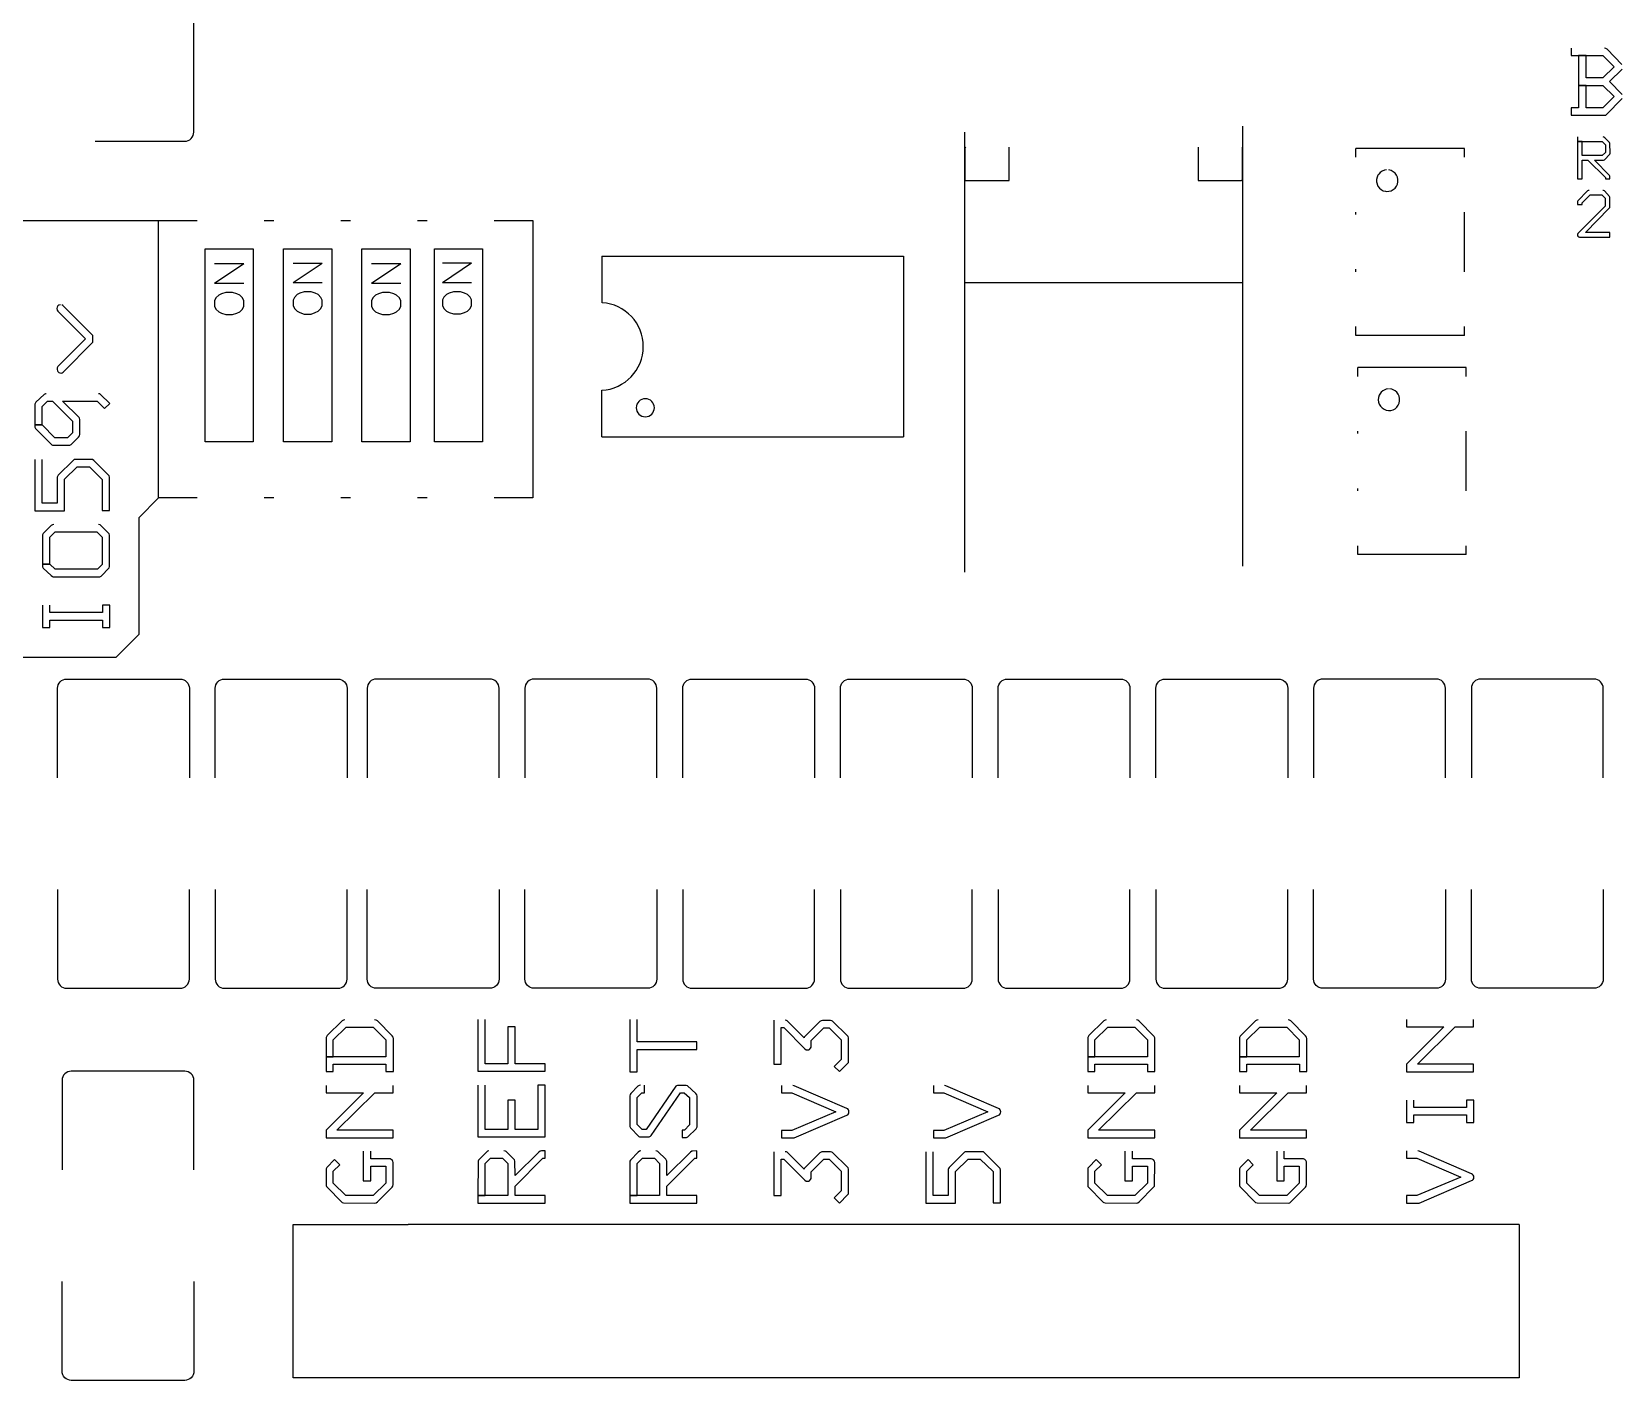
# Model space of a CAD drawing. Extents: x -1 to 99, y 1 to 53.
# Drawn here: x 21.34 to 47.57, y 1.22 to 23.59 of the extents above; entities that cross this region are included whole.
import ezdxf

# ---------------------------------------------------------------- set-up
doc = ezdxf.new("R2010")
doc.units = 0
doc.layers.add('gto', color=1, linetype='CONTINUOUS')

msp = doc.modelspace()

# ---------------------------------------------------------------- linework, layer by layer
at = {"layer": 'gto', "color": 1}
for points in [[(24.026638, 21.919834), (24.026638, 23.800248)], [(46.851404, 23.311147), (46.851404, 23.191766), (47.379725, 23.191766), (47.565145, 23.001266), (47.377185, 22.818386), (47.100324, 22.818386), (47.100324, 23.191766), (46.975864, 23.191766), (46.975864, 22.693925), (47.377185, 22.693925), (47.565145, 22.511045), (47.377185, 22.320545), (47.100324, 22.320545), (47.100324, 22.693925), (46.975864, 22.693925), (46.975864, 22.320545), (46.851404, 22.320545), (46.851404, 22.198624), (47.414775, 22.199644), (47.426465, 22.202684), (47.436625, 22.208274), (47.701295, 22.479545)], [(47.694685, 23.041906), (47.450845, 23.295907), (47.429005, 23.307087), (47.407665, 23.311147)], [(47.701295, 22.544575), (47.488945, 22.757426), (47.701295, 22.962656)], [(36.806144, 14.621329), (36.806144, 21.921334)], [(41.406143, 22.021334), (41.406143, 14.721329)], [(46.957574, 21.840484), (46.957574, 21.764284), (47.366515, 21.764284), (47.422395, 21.708403), (47.422395, 21.583943), (47.369055, 21.530603), (47.033774, 21.530603), (47.033774, 21.764284), (46.957574, 21.764284), (46.957574, 21.144522), (47.033774, 21.144522), (47.033774, 21.454403), (47.132834, 21.454403), (47.422395, 21.167382), (47.422395, 21.144522), (47.496055, 21.144522), (47.495555, 21.190242), (47.490475, 21.202942), (47.242054, 21.454403), (47.391915, 21.455423), (47.405635, 21.461513), (47.495555, 21.554983), (47.498595, 21.568703), (47.497585, 21.733803), (47.491485, 21.746503), (47.409695, 21.827784), (47.396495, 21.837434), (47.381755, 21.840484)], [(22.389255, 21.767434), (23.874238, 21.767434)], [(36.820924, 21.669283), (36.806194, 21.654553), (36.806194, 21.119122), (37.541275, 21.119122), (37.541275, 21.669283)], [(40.671061, 21.669283), (40.671061, 21.119122), (41.390903, 21.119122), (41.406143, 21.134362), (41.406143, 21.669283)], [(43.286177, 21.503453), (43.286177, 21.649393)], [(45.0862, 21.649393), (43.286177, 21.649393)], [(45.0862, 21.503453), (45.0862, 21.649393)], [(23.114546, 13.587777), (22.733545, 13.206776), (17.272535, 13.206776), (16.637533, 13.841778), (16.637533, 20.953792), (17.018534, 21.334793), (19.177538, 21.334793), (20.05892, 20.453411), (23.442207, 20.453411)], [(43.795268, 21.294383), (43.757678, 21.287783), (43.721607, 21.273553), (43.689607, 21.251713), (43.663697, 21.223772), (43.652527, 21.207512), (43.636777, 21.172462), (43.629157, 21.134872), (43.629157, 21.096262), (43.631697, 21.076962), (43.643887, 21.040382), (43.652527, 21.023112), (43.675887, 20.992122), (43.705357, 20.967232), (43.739387, 20.948942), (43.776478, 20.938782), (43.795268, 20.936242), (43.833878, 20.938782), (43.870968, 20.948942), (43.904998, 20.967232), (43.934468, 20.992122), (43.957328, 21.023112), (43.973578, 21.058162), (43.981198, 21.096262), (43.981198, 21.134872), (43.973578, 21.172462), (43.957328, 21.207512), (43.934468, 21.238502), (43.904998, 21.263393), (43.870968, 21.281683), (43.833878, 21.292353)], [(47.153154, 20.954022), (47.138424, 20.951482), (47.125214, 20.943862), (46.967234, 20.782322), (46.961134, 20.768092), (46.960114, 20.720341), (47.036314, 20.720341), (47.036314, 20.745741), (47.168394, 20.877822), (47.361435, 20.877822), (47.417315, 20.824482), (47.417315, 20.694941), (46.967234, 20.23723), (46.961134, 20.22453), (46.961134, 20.2098), (46.967234, 20.19558), (46.978404, 20.18491), (46.991104, 20.17983), (47.493515, 20.17932), (47.493515, 20.255521), (47.092194, 20.255521), (47.486405, 20.659381), (47.492505, 20.672081), (47.493515, 20.839722), (47.490475, 20.853432), (47.404615, 20.943862), (47.391415, 20.951482), (47.376675, 20.954022)], [(43.286177, 20.553461), (43.286177, 20.595141)], [(45.0862, 19.603529), (45.0862, 20.595171)], [(24.081908, 15.853922), (23.442847, 15.853922), (23.442847, 20.453871), (24.081908, 20.453871)], [(25.19387, 20.453891), (25.351961, 20.453891)], [(26.463873, 20.453891), (26.621963, 20.453891)], [(27.733875, 20.453891), (27.891966, 20.453891)], [(29.003878, 20.453891), (29.642919, 20.453891), (29.642919, 15.853892)], [(24.212848, 16.783944), (24.212848, 19.98384), (25.01295, 19.98384), (25.01295, 16.783944), (24.212848, 16.783944)], [(25.513081, 16.783944), (25.513081, 19.98384), (26.313173, 19.98384), (26.313173, 16.783944), (25.513081, 16.783944)], [(26.813054, 16.783944), (26.813054, 19.98384), (27.613155, 19.98384), (27.613155, 16.783944), (26.813054, 16.783944)], [(28.012946, 16.783944), (28.012946, 19.98384), (28.813048, 19.98384), (28.813048, 16.783944), (28.012946, 16.783944)], [(24.370659, 19.414319), (24.8558, 19.739439)], [(24.370659, 19.739439), (24.8558, 19.739439)], [(25.670661, 19.424329), (26.155802, 19.749449)], [(25.670661, 19.749449), (26.155802, 19.749449)], [(26.970654, 19.414319), (27.455795, 19.739439)], [(26.970654, 19.739439), (27.455795, 19.739439)], [(28.145616, 19.426339), (28.630757, 19.75146)], [(28.145616, 19.75146), (28.630757, 19.75146)], [(30.787702, 19.8651), (35.787702, 19.8651)], [(30.787702, 19.8651), (30.787702, 19.091388)], [(35.787702, 19.8651), (35.787702, 16.865094)], [(24.370659, 19.414319), (24.8558, 19.414319)], [(25.670661, 19.424329), (26.155802, 19.424329)], [(26.970654, 19.414319), (27.455795, 19.414319)], [(28.145616, 19.426339), (28.630757, 19.426339)], [(41.406143, 19.421329), (36.806144, 19.422599)], [(43.286177, 19.603529), (43.286177, 19.645179)], [(24.370659, 19.033318), (24.393519, 18.985058), (24.439239, 18.939338), (24.484959, 18.916478), (24.556079, 18.893618), (24.670379, 18.893618), (24.738959, 18.916478), (24.78722, 18.939338), (24.83294, 18.985058), (24.8558, 19.033318), (24.8558, 19.124758), (24.83294, 19.170478), (24.78722, 19.216198), (24.738959, 19.239058), (24.670379, 19.261919), (24.556079, 19.261919), (24.484959, 19.239058), (24.439239, 19.216198), (24.393519, 19.170478), (24.370659, 19.124758), (24.370659, 19.033318)], [(25.670661, 19.043328), (25.693521, 18.995068), (25.739241, 18.949348), (25.784962, 18.926488), (25.856082, 18.903628), (25.970382, 18.903628), (26.038962, 18.926488), (26.087222, 18.949348), (26.132942, 18.995068), (26.155802, 19.043328), (26.155802, 19.134768), (26.132942, 19.180488), (26.087222, 19.226208), (26.038962, 19.249068), (25.970382, 19.271929), (25.856082, 19.271929), (25.784962, 19.249068), (25.739241, 19.226208), (25.693521, 19.180488), (25.670661, 19.134768), (25.670661, 19.043328)], [(26.970654, 19.033318), (26.993514, 18.985058), (27.039234, 18.939338), (27.084954, 18.916478), (27.156074, 18.893618), (27.270375, 18.893618), (27.338955, 18.916478), (27.387215, 18.939338), (27.432935, 18.985058), (27.455795, 19.033318), (27.455795, 19.124758), (27.432935, 19.170478), (27.387215, 19.216198), (27.338955, 19.239058), (27.270375, 19.261919), (27.156074, 19.261919), (27.084954, 19.239058), (27.039234, 19.216198), (26.993514, 19.170478), (26.970654, 19.124758), (26.970654, 19.033318)], [(28.145616, 19.045338), (28.168476, 18.997078), (28.214196, 18.951358), (28.259917, 18.928498), (28.331037, 18.905638), (28.445337, 18.905638), (28.513917, 18.928498), (28.562177, 18.951358), (28.607897, 18.997078), (28.630757, 19.045338), (28.630757, 19.136778), (28.607897, 19.182498), (28.562177, 19.228218), (28.513917, 19.251079), (28.445337, 19.273939), (28.331037, 19.273939), (28.259917, 19.251079), (28.214196, 19.228218), (28.168476, 19.182498), (28.145616, 19.136778), (28.145616, 19.045338)], [(21.816604, 19.057658), (21.790704, 19.050038), (21.773424, 19.037338), (21.760224, 19.014978), (21.755644, 18.994158), (21.759204, 18.969768), (21.770884, 18.948428), (22.233164, 18.493777), (21.770884, 18.031496), (21.762764, 18.009646), (21.763264, 17.985776), (21.769364, 17.960876), (21.775464, 17.950716), (21.790704, 17.935476), (21.808484, 17.926846), (21.826264, 17.924816), (21.846584, 17.930906), (21.859784, 17.937516), (22.352545, 18.437897), (22.352545, 18.549657), (21.857244, 19.047498), (21.836924, 19.055108)], [(43.286177, 18.549377), (43.286177, 18.695217)], [(45.0862, 18.549377), (45.0862, 18.695247)], [(45.0862, 18.549377), (43.286177, 18.549377)], [(43.316407, 17.870376), (43.316407, 18.016326)], [(45.11643, 18.016326), (43.316407, 18.016326)], [(45.11643, 17.870376), (45.11643, 18.016326)], [(21.577843, 17.582925), (21.566673, 17.581915), (21.546353, 17.571755), (21.410203, 17.440685), (21.397003, 17.421385), (21.393443, 17.410205), (21.392423, 17.064764), (21.514343, 17.064764), (21.514343, 17.370075), (21.603243, 17.461005), (21.681983, 17.461005), (22.014724, 17.128264), (22.014724, 16.932684), (21.933444, 16.851914), (21.725163, 16.851914), (21.514343, 17.064764), (21.392423, 17.064764), (21.393443, 17.026664), (21.402583, 17.004824), (21.659123, 16.750314), (21.666243, 16.741173), (21.675383, 16.735073), (21.686563, 16.731013), (21.972054, 16.731013), (21.983744, 16.735073), (21.993394, 16.741173), (22.116324, 16.864104), (22.131564, 16.883914), (22.136644, 16.907794), (22.136644, 17.154174), (22.131564, 17.178554), (22.124964, 17.188714), (21.852164, 17.461005), (22.423665, 17.461005), (22.548125, 17.337055), (22.634485, 17.420875), (22.482085, 17.571755), (22.471425, 17.578355), (22.449065, 17.582925)], [(30.787702, 16.865094), (30.787702, 17.638525)], [(43.825748, 17.661155), (43.787648, 17.655065), (43.752088, 17.640335), (43.735327, 17.630675), (43.705867, 17.605275), (43.683007, 17.574285), (43.673857, 17.557525), (43.662177, 17.520445), (43.658107, 17.482345), (43.662177, 17.443735), (43.673857, 17.407155), (43.693667, 17.374135), (43.720087, 17.345695), (43.752088, 17.323845), (43.787648, 17.309625), (43.825748, 17.303525), (43.864358, 17.305555), (43.901448, 17.315715), (43.935478, 17.334005), (43.964438, 17.359405), (43.987808, 17.389885), (44.003548, 17.425445), (44.011678, 17.463035), (44.011678, 17.501645), (44.003548, 17.539235), (43.987808, 17.574285), (43.964438, 17.605275), (43.935478, 17.630675), (43.901448, 17.648455), (43.883158, 17.655065), (43.845058, 17.661155)], [(30.787702, 16.865094), (35.787702, 16.865094)], [(43.316407, 16.920394), (43.316407, 16.962074)], [(45.11643, 15.970452), (45.11643, 16.962094)], [(21.392423, 16.493263), (21.392423, 15.642871), (21.885184, 15.642871), (21.885184, 16.163572), (22.093464, 16.371343), (22.299205, 16.371343), (22.510025, 16.161032), (22.510025, 15.647951), (22.631945, 15.647951), (22.630935, 16.199132), (22.621785, 16.220972), (22.367785, 16.475993), (22.347975, 16.489203), (22.324605, 16.493263), (22.054864, 16.492253), (22.043174, 16.489203), (22.024884, 16.475993), (21.781044, 16.232152), (21.767844, 16.210812), (21.764284, 16.200152), (21.763264, 15.764792), (21.514343, 15.764792), (21.514343, 16.493263)], [(43.316407, 15.970452), (43.316407, 16.012112)], [(23.442847, 15.853922), (23.114036, 15.525111), (23.114036, 13.589027)], [(25.351961, 15.853892), (25.19387, 15.853892)], [(26.621963, 15.853892), (26.463873, 15.853892)], [(27.891966, 15.853892), (27.733875, 15.853892)], [(29.642919, 15.853892), (29.003878, 15.853892)], [(21.707383, 15.411731), (21.682493, 15.407671), (21.664203, 15.396491), (21.529583, 15.265931), (21.520443, 15.24307), (21.519423, 14.75387), (21.638803, 14.75387), (21.638803, 15.20345), (21.730243, 15.289811), (22.421125, 15.289811), (22.510025, 15.20345), (22.510025, 14.75133), (22.428745, 14.672589), (21.730243, 14.672589), (21.638803, 14.75387), (21.519423, 14.75387), (21.520443, 14.713739), (21.529583, 14.690879), (21.664203, 14.565909), (21.684523, 14.550669), (21.694683, 14.546609), (22.467355, 14.546609), (22.490215, 14.556769), (22.621785, 14.693419), (22.630935, 14.715259), (22.630935, 15.2385), (22.621785, 15.259841), (22.492245, 15.393951), (22.473965, 15.407161), (22.449065, 15.411731)], [(43.316407, 14.9163), (43.316407, 15.06215)], [(45.11643, 14.9163), (45.11643, 15.06217)], [(45.11643, 14.9163), (43.316407, 14.9163)], [(21.519423, 14.078228), (21.519423, 13.704337), (21.641343, 13.704337), (21.641343, 13.829308), (22.512565, 13.829308), (22.512565, 13.704337), (22.634485, 13.704337), (22.634485, 14.078228), (22.512565, 14.078228), (22.512565, 13.953258), (21.641343, 13.953258), (21.641343, 14.078228)], [(21.767434, 11.213232), (21.767434, 12.698215)], [(21.919834, 12.850616), (23.800248, 12.850616)], [(23.952648, 12.698215), (23.952648, 11.213232)], [(24.381629, 11.213232), (24.381629, 12.698215)], [(24.534029, 12.850616), (26.414443, 12.850616)], [(26.566843, 12.698215), (26.566843, 11.213232)], [(26.900254, 12.698195), (26.900254, 11.213202)], [(28.933068, 12.850596), (27.052654, 12.850596)], [(29.085468, 11.213202), (29.085468, 12.698195)], [(29.514449, 12.698215), (29.514449, 11.213232)], [(31.547263, 12.850616), (29.666849, 12.850616)], [(31.699663, 11.213232), (31.699663, 12.698215)], [(32.128644, 11.213232), (32.128644, 12.698215)], [(32.281045, 12.850616), (34.161458, 12.850616)], [(34.313859, 12.698215), (34.313859, 11.213232)], [(34.742769, 11.213232), (34.742769, 12.698215)], [(34.89517, 12.850616), (36.775584, 12.850616)], [(36.927984, 12.698215), (36.927984, 11.213232)], [(37.356845, 11.213332), (37.356845, 12.698315)], [(37.509245, 12.850716), (39.389659, 12.850716)], [(39.542059, 12.698315), (39.542059, 11.213332)], [(39.97112, 11.213332), (39.97112, 12.698315)], [(40.12352, 12.850716), (42.003934, 12.850716)], [(42.156334, 12.698315), (42.156334, 11.213332)], [(42.585515, 12.698265), (42.585515, 11.213282)], [(44.618329, 12.850666), (42.737915, 12.850666)], [(44.77073, 11.213282), (44.77073, 12.698265)], [(45.19994, 12.698215), (45.19994, 11.213232)], [(47.232764, 12.850616), (45.352341, 12.850616)], [(47.385165, 11.213232), (47.385165, 12.698215)], [(21.767434, 9.360799), (21.767434, 7.875816)], [(23.952648, 7.875816), (23.952648, 9.360799)], [(24.381629, 9.360799), (24.381629, 7.875816)], [(26.566843, 7.875816), (26.566843, 9.360799)], [(26.900254, 7.875786), (26.900254, 9.360779)], [(29.085468, 9.360779), (29.085468, 7.875786)], [(29.514449, 7.875816), (29.514449, 9.360799)], [(31.699663, 9.360799), (31.699663, 7.875816)], [(32.128644, 9.360799), (32.128644, 7.875816)], [(34.313859, 7.875816), (34.313859, 9.360799)], [(34.742769, 9.360799), (34.742769, 7.875816)], [(36.927984, 7.875816), (36.927984, 9.360799)], [(37.356845, 9.360909), (37.356845, 7.875916)], [(39.542059, 7.875916), (39.542059, 9.360909)], [(39.97112, 9.360909), (39.97112, 7.875916)], [(42.156334, 7.875916), (42.156334, 9.360909)], [(42.585515, 7.875866), (42.585515, 9.360849)], [(44.77073, 9.360849), (44.77073, 7.875866)], [(45.19994, 7.875816), (45.19994, 9.360799)], [(47.385165, 9.360799), (47.385165, 7.875816)], [(21.919834, 7.723415), (23.800248, 7.723415)], [(24.534029, 7.723415), (26.414443, 7.723415)], [(28.933068, 7.723385), (27.052654, 7.723385)], [(31.547263, 7.723415), (29.666849, 7.723415)], [(32.281045, 7.723415), (34.161458, 7.723415)], [(34.89517, 7.723415), (36.775584, 7.723415)], [(37.509245, 7.723515), (39.389659, 7.723515)], [(40.12352, 7.723515), (42.003934, 7.723515)], [(44.618329, 7.723465), (42.737915, 7.723465)], [(47.232764, 7.723415), (45.352341, 7.723415)], [(26.528313, 7.199894), (26.504953, 7.195324), (26.485133, 7.182114), (26.236212, 6.938274), (26.223012, 6.918464), (26.219452, 6.907284), (26.218432, 6.587243), (26.337813, 6.587243), (26.337813, 6.869694), (26.551173, 7.077974), (26.998214, 7.077974), (27.209034, 6.869694), (27.209034, 6.587243), (26.218432, 6.587243), (26.218432, 6.341373), (26.337813, 6.341373), (26.337813, 6.463293), (27.211574, 6.463293), (27.211574, 6.341373), (27.333495, 6.341373), (27.333495, 6.892554), (27.328415, 6.914394), (27.313175, 6.935734), (27.069334, 7.182114), (27.048004, 7.195324), (27.023614, 7.199894)], [(28.735577, 7.204974), (28.735577, 6.346453), (29.8481, 6.346453), (29.8481, 6.468373), (29.352799, 6.468373), (29.352799, 7.083054), (29.228338, 7.083054), (29.228338, 6.468373), (28.857498, 6.468373), (28.857498, 7.204974)], [(31.252723, 7.204974), (31.252723, 6.338833), (31.374643, 6.338833), (31.374643, 6.709673), (32.365245, 6.709673), (32.365245, 6.834134), (31.374643, 6.834134), (31.374643, 7.204974)], [(33.640327, 7.192274), (33.640327, 6.465323), (33.762248, 6.465323), (33.762248, 7.070354), (33.805428, 7.070354), (34.153408, 6.717293), (34.174238, 6.703573), (34.196588, 6.699513), (34.219958, 6.703573), (34.230628, 6.709163), (34.247388, 6.727453), (34.256539, 6.748793), (34.257549, 6.856484), (34.470909, 7.067814), (34.557269, 7.067814), (34.75793, 6.867154), (34.75793, 6.542033), (34.641089, 6.425193), (34.727449, 6.341373), (34.86207, 6.473453), (34.87528, 6.494283), (34.87884, 6.504953), (34.87884, 6.902204), (34.86969, 6.923544), (34.86207, 6.933194), (34.614169, 7.179574), (34.603499, 7.185164), (34.580129, 7.189734), (34.445509, 7.189734), (34.422149, 7.185164), (34.402329, 7.171954), (34.148838, 6.917954), (34.143758, 6.907794), (34.143248, 6.902714), (33.862328, 7.182114), (33.851658, 7.187704), (33.828288, 7.192274)], [(39.149598, 7.199894), (39.128268, 7.195324), (39.108958, 7.182114), (38.860038, 6.938274), (38.846838, 6.918464), (38.843278, 6.907284), (38.842258, 6.587243), (38.961638, 6.587243), (38.961638, 6.869694), (39.174998, 7.077974), (39.622039, 7.077974), (39.83032, 6.869694), (39.83032, 6.587243), (38.842258, 6.587243), (38.842258, 6.341373), (38.961638, 6.341373), (38.961638, 6.463293), (39.83286, 6.463293), (39.83286, 6.341373), (39.95478, 6.341373), (39.95377, 6.903734), (39.94361, 6.925064), (39.690619, 7.182114), (39.670809, 7.195324), (39.647439, 7.199894)], [(41.666743, 7.199894), (41.643373, 7.195324), (41.623563, 7.182114), (41.368043, 6.928624), (41.357883, 6.907284), (41.356863, 6.587243), (41.478783, 6.587243), (41.478783, 6.869694), (41.692143, 7.077974), (42.139184, 7.077974), (42.347465, 6.869694), (42.347465, 6.587243), (41.356863, 6.587243), (41.356863, 6.341373), (41.478783, 6.341373), (41.478783, 6.463293), (42.350005, 6.463293), (42.350005, 6.341373), (42.471925, 6.341373), (42.471925, 6.892554), (42.466845, 6.914394), (42.451605, 6.935734), (42.207764, 7.182114), (42.187444, 7.195324), (42.162044, 7.199894)], [(44.125468, 7.204974), (44.125468, 7.083054), (44.745229, 7.083054), (44.125468, 6.463293), (44.125468, 6.338833), (45.23799, 6.338833), (45.23799, 6.463293), (44.305809, 6.463293), (44.93319, 7.083054), (45.23799, 7.083054), (45.23799, 7.204974)], [(23.876448, 6.348203), (21.996034, 6.348203)], [(21.843634, 6.195802), (21.843634, 4.710819)], [(24.028848, 4.710819), (24.028848, 6.195802)], [(26.218432, 6.110232), (26.218432, 5.988312), (26.838194, 5.988312), (26.218432, 5.368551), (26.218432, 5.24358), (27.330955, 5.24358), (27.330955, 5.368551), (26.398773, 5.368551), (27.026154, 5.988312), (27.330955, 5.988312), (27.330955, 6.110232)], [(28.733037, 6.115312), (28.733037, 5.256791), (29.8481, 5.256791), (29.8481, 6.115312), (29.726179, 6.115312), (29.726179, 5.381251), (29.352799, 5.381251), (29.352799, 5.868932), (29.228338, 5.868932), (29.228338, 5.381251), (28.857498, 5.381251), (28.857498, 6.115312)], [(31.427983, 6.115312), (31.405633, 6.110742), (31.384803, 6.097532), (31.267963, 5.980692), (31.256793, 5.960882), (31.252723, 5.937512), (31.253743, 5.429001), (31.261363, 5.407161), (31.401573, 5.266441), (31.412243, 5.260851), (31.435603, 5.256791), (31.557523, 5.256791), (31.572263, 5.258311), (31.585463, 5.262891), (31.597663, 5.271011), (31.608323, 5.282191), (32.090924, 5.990852), (32.154424, 5.990852), (32.243324, 5.909572), (32.243324, 5.459991), (32.156964, 5.371091), (32.118864, 5.371091), (32.118864, 5.24917), (32.194564, 5.250191), (32.216404, 5.260351), (32.350005, 5.391411), (32.363215, 5.412241), (32.366775, 5.422911), (32.367785, 5.934972), (32.362205, 5.957832), (32.344925, 5.980692), (32.207764, 6.102612), (32.187444, 6.111252), (32.177284, 6.112772), (32.057904, 6.112772), (32.042164, 6.110742), (32.028954, 6.105662), (32.016764, 6.097022), (31.524503, 5.378711), (31.458463, 5.378711), (31.372103, 5.465071), (31.372103, 5.912112), (31.453383, 5.990852), (31.494023, 5.990852), (31.494023, 6.115312)], [(33.767328, 6.110232), (33.767328, 5.988312), (33.940048, 5.988312), (34.666489, 5.673351), (33.940048, 5.366011), (33.767328, 5.366011), (33.767328, 5.24358), (33.975608, 5.24358), (34.84683, 5.617471), (34.8636, 5.626611), (34.87528, 5.638811), (34.88239, 5.654551), (34.88493, 5.673351), (34.88239, 5.692151), (34.87528, 5.707891), (34.8636, 5.721101), (34.84683, 5.731771), (33.978148, 6.107692), (33.952748, 6.110232)], [(36.284473, 6.110232), (36.284473, 5.988312), (36.457193, 5.988312), (37.183634, 5.673351), (36.454653, 5.366011), (36.284473, 5.366011), (36.284473, 5.24358), (36.492753, 5.24358), (37.363975, 5.617471), (37.379725, 5.626611), (37.390395, 5.638811), (37.397505, 5.654551), (37.399535, 5.673351), (37.397505, 5.692151), (37.390395, 5.707891), (37.379725, 5.721101), (37.363975, 5.731771), (36.492753, 6.107692), (36.469893, 6.110232)], [(38.842258, 6.110232), (38.842258, 5.988312), (39.462019, 5.988312), (38.842258, 5.368551), (38.842258, 5.24358), (39.95224, 5.24358), (39.95224, 5.368551), (39.022598, 5.368551), (39.647439, 5.988312), (39.95224, 5.988312), (39.95224, 6.110232)], [(41.356863, 6.110232), (41.356863, 5.988312), (41.976624, 5.988312), (41.356863, 5.368551), (41.356863, 5.24358), (42.469385, 5.24358), (42.469385, 5.368551), (41.539743, 5.368551), (42.164584, 5.988312), (42.469385, 5.988312), (42.469385, 6.110232)], [(44.125468, 5.868932), (44.125468, 5.498091), (44.247388, 5.498091), (44.247388, 5.622551), (45.11861, 5.622551), (45.11861, 5.498091), (45.24053, 5.498091), (45.24053, 5.868932), (45.11861, 5.868932), (45.11861, 5.747011), (44.247388, 5.747011), (44.247388, 5.868932)], [(26.835654, 5.02311), (26.835654, 4.530349), (26.960114, 4.530349), (26.960114, 4.77419), (27.206494, 4.77419), (27.206494, 4.491739), (27.000754, 4.283969), (26.548633, 4.283969), (26.337813, 4.491739), (26.337813, 4.690369), (26.444493, 4.79451), (26.358133, 4.88087), (26.228592, 4.75031), (26.219452, 4.728469), (26.219452, 4.450089), (26.223012, 4.437889), (26.228592, 4.428239), (26.486153, 4.170178), (26.509013, 4.162558), (27.028694, 4.162048), (27.050034, 4.166108), (27.069334, 4.179318), (27.313175, 4.423159), (27.324355, 4.442969), (27.328415, 4.466849), (27.328415, 4.83261), (27.323335, 4.85801), (27.317245, 4.86868), (27.298955, 4.88595), (27.280155, 4.89459), (27.269995, 4.89611), (26.960114, 4.89611), (26.960114, 5.02311)], [(28.918458, 5.02565), (28.895098, 5.02108), (28.875278, 5.00787), (28.745737, 4.87376), (28.736597, 4.85344), (28.735577, 4.283969), (28.857498, 4.283969), (28.857498, 4.81737), (28.943858, 4.90373), (29.144518, 4.90373), (29.228338, 4.81991), (29.228338, 4.283969), (28.735577, 4.283969), (28.735577, 4.162048), (29.8481, 4.162048), (29.8481, 4.283969), (29.350259, 4.283969), (29.350259, 4.441449), (29.81254, 4.90373), (29.8481, 4.90373), (29.8481, 5.02565), (29.78714, 5.02565), (29.76479, 5.02057), (29.743959, 5.00533), (29.350259, 4.616709), (29.349249, 4.8575), (29.340099, 4.87884), (29.332479, 4.88849), (29.201418, 5.01549), (29.190748, 5.02108), (29.167378, 5.02565)], [(31.435603, 5.02565), (31.412243, 5.02108), (31.392423, 5.00787), (31.262883, 4.87376), (31.253743, 4.85344), (31.252723, 4.283969), (31.374643, 4.283969), (31.374643, 4.81737), (31.461003, 4.90373), (31.659123, 4.90373), (31.745483, 4.81991), (31.745483, 4.283969), (31.252723, 4.283969), (31.252723, 4.162048), (32.365245, 4.162048), (32.365245, 4.283969), (31.867404, 4.283969), (31.867404, 4.441449), (32.329685, 4.90373), (32.365245, 4.90373), (32.365245, 5.02565), (32.292095, 5.02413), (32.280925, 5.02057), (32.261105, 5.00533), (31.867404, 4.616709), (31.866394, 4.8575), (31.857244, 4.87884), (31.849624, 4.88849), (31.718563, 5.01549), (31.707893, 5.02108), (31.684523, 5.02565)], [(33.640327, 5.01295), (33.640327, 4.289049), (33.762248, 4.289049), (33.762248, 4.89103), (33.805428, 4.89103), (34.153408, 4.540509), (34.174238, 4.526789), (34.196588, 4.522729), (34.219958, 4.526789), (34.230628, 4.532379), (34.247388, 4.549649), (34.256539, 4.570989), (34.257549, 4.677159), (34.470909, 4.88798), (34.557269, 4.88798), (34.75793, 4.687319), (34.75793, 4.362709), (34.641089, 4.247898), (34.727449, 4.162048), (34.86207, 4.296159), (34.87528, 4.315969), (34.87884, 4.327149), (34.87884, 4.724409), (34.86969, 4.745739), (34.86207, 4.7559), (34.614169, 5.00025), (34.603499, 5.00584), (34.580129, 5.0099), (34.433319, 5.00889), (34.422149, 5.00584), (34.402329, 4.99263), (34.148838, 4.740659), (34.143758, 4.731009), (34.143248, 4.725929), (33.862328, 5.00279), (33.851658, 5.00838), (33.828288, 5.01295)], [(36.157472, 5.01295), (36.157472, 4.162048), (36.650233, 4.162048), (36.650233, 4.685289), (36.858514, 4.89103), (37.061714, 4.89103), (37.275075, 4.682239), (37.275075, 4.167128), (37.396995, 4.167128), (37.396995, 4.705609), (37.391915, 4.731519), (37.385315, 4.741169), (37.132834, 4.99466), (37.112014, 5.00838), (37.089654, 5.01295), (36.833114, 5.01295), (36.808224, 5.00838), (36.798574, 5.00279), (36.546093, 4.75082), (36.532893, 4.731519), (36.529333, 4.720339), (36.528313, 4.283969), (36.279393, 4.283969), (36.279393, 5.01295)], [(39.459479, 5.02311), (39.459479, 4.530349), (39.583939, 4.530349), (39.583939, 4.77419), (39.83032, 4.77419), (39.83032, 4.491739), (39.624579, 4.283969), (39.169918, 4.283969), (38.961638, 4.491739), (38.961638, 4.690369), (39.068318, 4.79451), (38.981958, 4.88087), (38.857498, 4.75895), (38.845818, 4.740149), (38.842258, 4.715769), (38.843278, 4.450089), (38.845818, 4.437889), (38.850898, 4.428239), (39.098798, 4.177288), (39.108448, 4.170178), (39.132838, 4.162558), (39.649979, 4.162048), (39.673349, 4.166108), (39.693159, 4.179318), (39.93446, 4.423159), (39.94767, 4.442969), (39.95123, 4.454149), (39.95224, 4.83261), (39.94716, 4.85801), (39.93192, 4.87782), (39.9116, 4.89154), (39.89128, 4.89611), (39.583939, 4.89611), (39.583939, 5.02311)], [(41.976624, 5.02311), (41.976624, 4.530349), (42.098544, 4.530349), (42.098544, 4.77419), (42.344925, 4.77419), (42.344925, 4.491739), (42.139184, 4.283969), (41.687063, 4.283969), (41.478783, 4.491739), (41.478783, 4.690369), (41.582923, 4.79451), (41.499103, 4.88087), (41.367023, 4.75031), (41.357883, 4.728469), (41.357883, 4.450089), (41.361443, 4.437889), (41.367023, 4.428239), (41.624583, 4.170178), (41.647443, 4.162558), (42.167124, 4.162048), (42.189484, 4.166108), (42.210304, 4.179318), (42.451605, 4.423159), (42.462785, 4.442969), (42.466845, 4.466849), (42.465835, 4.84582), (42.456685, 4.86868), (42.438905, 4.88595), (42.418585, 4.89459), (42.408425, 4.89611), (42.098544, 4.89611), (42.098544, 5.02311)], [(44.125468, 5.02565), (44.125468, 4.90373), (44.298189, 4.90373), (45.02463, 4.588769), (44.295649, 4.283969), (44.125468, 4.283969), (44.125468, 4.162048), (44.333749, 4.162048), (45.20497, 4.532889), (45.22072, 4.542029), (45.23139, 4.554229), (45.2385, 4.569969), (45.24053, 4.588769), (45.2385, 4.607569), (45.23139, 4.623309), (45.22072, 4.636519), (45.20497, 4.647189), (44.336289, 5.02311), (44.310889, 5.02565)], [(45.994912, 3.803678), (45.994912, 1.263673), (25.674871, 1.263673), (25.674871, 3.803678), (27.579875, 3.803678)], [(45.994912, 3.803678), (27.579875, 3.803678)], [(21.843634, 1.373403), (21.843634, 2.858386)], [(24.028848, 2.858386), (24.028848, 1.373403)], [(23.876448, 1.221002), (21.996034, 1.221002)]]:
    msp.add_lwpolyline(points, dxfattribs=at)
for points in [[(23.874248, 21.767434), (23.874248, 21.767434), (23.874248, 21.767434, 0.414214), (24.026648, 21.919834), (24.026648, 21.919834)], [(30.787702, 17.638535), (30.787702, 17.638535), (30.787702, 17.638535, 0.943525), (30.792612, 19.091388), (30.792612, 19.091388)], [(31.659643, 17.349025), (31.659643, 17.349025), (31.659643, 17.349025, 1), (31.359423, 17.349025), (31.359423, 17.349025), (31.359423, 17.349025, 1), (31.659643, 17.349025), (31.659643, 17.349025)], [(21.767434, 12.698225), (21.767434, 12.698225), (21.767434, 12.698225, -0.414214), (21.919834, 12.850626), (21.919834, 12.850626)], [(23.800258, 12.850626), (23.800258, 12.850626), (23.800258, 12.850626, -0.414214), (23.952658, 12.698225), (23.952658, 12.698225)], [(24.381639, 12.698225), (24.381639, 12.698225), (24.381639, 12.698225, -0.414214), (24.534039, 12.850626), (24.534039, 12.850626)], [(26.414453, 12.850626), (26.414453, 12.850626), (26.414453, 12.850626, -0.414214), (26.566853, 12.698225), (26.566853, 12.698225)], [(27.052654, 12.850596), (27.052654, 12.850596), (27.052654, 12.850596, 0.414214), (26.900254, 12.698195), (26.900254, 12.698195)], [(29.085468, 12.698195), (29.085468, 12.698195), (29.085468, 12.698195, 0.414214), (28.933068, 12.850596), (28.933068, 12.850596)], [(29.666849, 12.850626), (29.666849, 12.850626), (29.666849, 12.850626, 0.414214), (29.514449, 12.698225), (29.514449, 12.698225)], [(31.699673, 12.698225), (31.699673, 12.698225), (31.699673, 12.698225, 0.414214), (31.547273, 12.850626), (31.547273, 12.850626)], [(32.128654, 12.698225), (32.128654, 12.698225), (32.128654, 12.698225, -0.414214), (32.281055, 12.850626), (32.281055, 12.850626)], [(34.161468, 12.850626), (34.161468, 12.850626), (34.161468, 12.850626, -0.414214), (34.313869, 12.698225), (34.313869, 12.698225)], [(34.742769, 12.698225), (34.742769, 12.698225), (34.742769, 12.698225, -0.414214), (34.89517, 12.850626), (34.89517, 12.850626)], [(36.775594, 12.850626), (36.775594, 12.850626), (36.775594, 12.850626, -0.414214), (36.927994, 12.698225), (36.927994, 12.698225)], [(37.356845, 12.698325), (37.356845, 12.698325), (37.356845, 12.698325, -0.414214), (37.509245, 12.850726), (37.509245, 12.850726)], [(39.389659, 12.850726), (39.389659, 12.850726), (39.389659, 12.850726, -0.414214), (39.542059, 12.698325), (39.542059, 12.698325)], [(39.97112, 12.698325), (39.97112, 12.698325), (39.97112, 12.698325, -0.414214), (40.12352, 12.850726), (40.12352, 12.850726)], [(42.003934, 12.850726), (42.003934, 12.850726), (42.003934, 12.850726, -0.414214), (42.156334, 12.698325), (42.156334, 12.698325)], [(42.737925, 12.850676), (42.737925, 12.850676), (42.737925, 12.850676, 0.414214), (42.585525, 12.698275), (42.585525, 12.698275)], [(44.77074, 12.698275), (44.77074, 12.698275), (44.77074, 12.698275, 0.414214), (44.618339, 12.850676), (44.618339, 12.850676)], [(45.352351, 12.850626), (45.352351, 12.850626), (45.352351, 12.850626, 0.414214), (45.19995, 12.698225), (45.19995, 12.698225)], [(47.385165, 12.698225), (47.385165, 12.698225), (47.385165, 12.698225, 0.414214), (47.232764, 12.850626), (47.232764, 12.850626)], [(21.767434, 7.875816), (21.767434, 7.875816), (21.767434, 7.875816, 0.414214), (21.919834, 7.723415), (21.919834, 7.723415)], [(23.800258, 7.723415), (23.800258, 7.723415), (23.800258, 7.723415, 0.414214), (23.952658, 7.875816), (23.952658, 7.875816)], [(24.381639, 7.875816), (24.381639, 7.875816), (24.381639, 7.875816, 0.414214), (24.534039, 7.723415), (24.534039, 7.723415)], [(26.414453, 7.723415), (26.414453, 7.723415), (26.414453, 7.723415, 0.414214), (26.566853, 7.875816), (26.566853, 7.875816)], [(27.052654, 7.723395), (27.052654, 7.723395), (27.052654, 7.723395, -0.414214), (26.900254, 7.875796), (26.900254, 7.875796)], [(29.085468, 7.875796), (29.085468, 7.875796), (29.085468, 7.875796, -0.414214), (28.933068, 7.723395), (28.933068, 7.723395)], [(29.666849, 7.723415), (29.666849, 7.723415), (29.666849, 7.723415, -0.414214), (29.514449, 7.875816), (29.514449, 7.875816)], [(31.699673, 7.875816), (31.699673, 7.875816), (31.699673, 7.875816, -0.414214), (31.547273, 7.723415), (31.547273, 7.723415)], [(32.128654, 7.875816), (32.128654, 7.875816), (32.128654, 7.875816, 0.414214), (32.281055, 7.723415), (32.281055, 7.723415)], [(34.161468, 7.723415), (34.161468, 7.723415), (34.161468, 7.723415, 0.414214), (34.313869, 7.875816), (34.313869, 7.875816)], [(34.742769, 7.875816), (34.742769, 7.875816), (34.742769, 7.875816, 0.414214), (34.89517, 7.723415), (34.89517, 7.723415)], [(36.775594, 7.723415), (36.775594, 7.723415), (36.775594, 7.723415, 0.414214), (36.927994, 7.875816), (36.927994, 7.875816)], [(37.356845, 7.875926), (37.356845, 7.875926), (37.356845, 7.875926, 0.414214), (37.509245, 7.723525), (37.509245, 7.723525)], [(39.389659, 7.723525), (39.389659, 7.723525), (39.389659, 7.723525, 0.414214), (39.542059, 7.875926), (39.542059, 7.875926)], [(39.97112, 7.875926), (39.97112, 7.875926), (39.97112, 7.875926, 0.414214), (40.12352, 7.723525), (40.12352, 7.723525)], [(42.003934, 7.723525), (42.003934, 7.723525), (42.003934, 7.723525, 0.414214), (42.156334, 7.875926), (42.156334, 7.875926)], [(42.737925, 7.723465), (42.737925, 7.723465), (42.737925, 7.723465, -0.414214), (42.585525, 7.875866), (42.585525, 7.875866)], [(44.77074, 7.875866), (44.77074, 7.875866), (44.77074, 7.875866, -0.414214), (44.618339, 7.723465), (44.618339, 7.723465)], [(45.352351, 7.723415), (45.352351, 7.723415), (45.352351, 7.723415, -0.414214), (45.19995, 7.875816), (45.19995, 7.875816)], [(47.385165, 7.875816), (47.385165, 7.875816), (47.385165, 7.875816, -0.414214), (47.232764, 7.723415), (47.232764, 7.723415)], [(21.996034, 6.348213), (21.996034, 6.348213), (21.996034, 6.348213, 0.414214), (21.843634, 6.195812), (21.843634, 6.195812)], [(24.028858, 6.195812), (24.028858, 6.195812), (24.028858, 6.195812, 0.414214), (23.876458, 6.348213), (23.876458, 6.348213)], [(21.996034, 1.221002), (21.996034, 1.221002), (21.996034, 1.221002, -0.414214), (21.843634, 1.373403), (21.843634, 1.373403)], [(24.028858, 1.373403), (24.028858, 1.373403), (24.028858, 1.373403, -0.414214), (23.876458, 1.221002), (23.876458, 1.221002)]]:
    msp.add_lwpolyline(points, format="xyb", dxfattribs=at)

doc.saveas('drawing.dxf')
